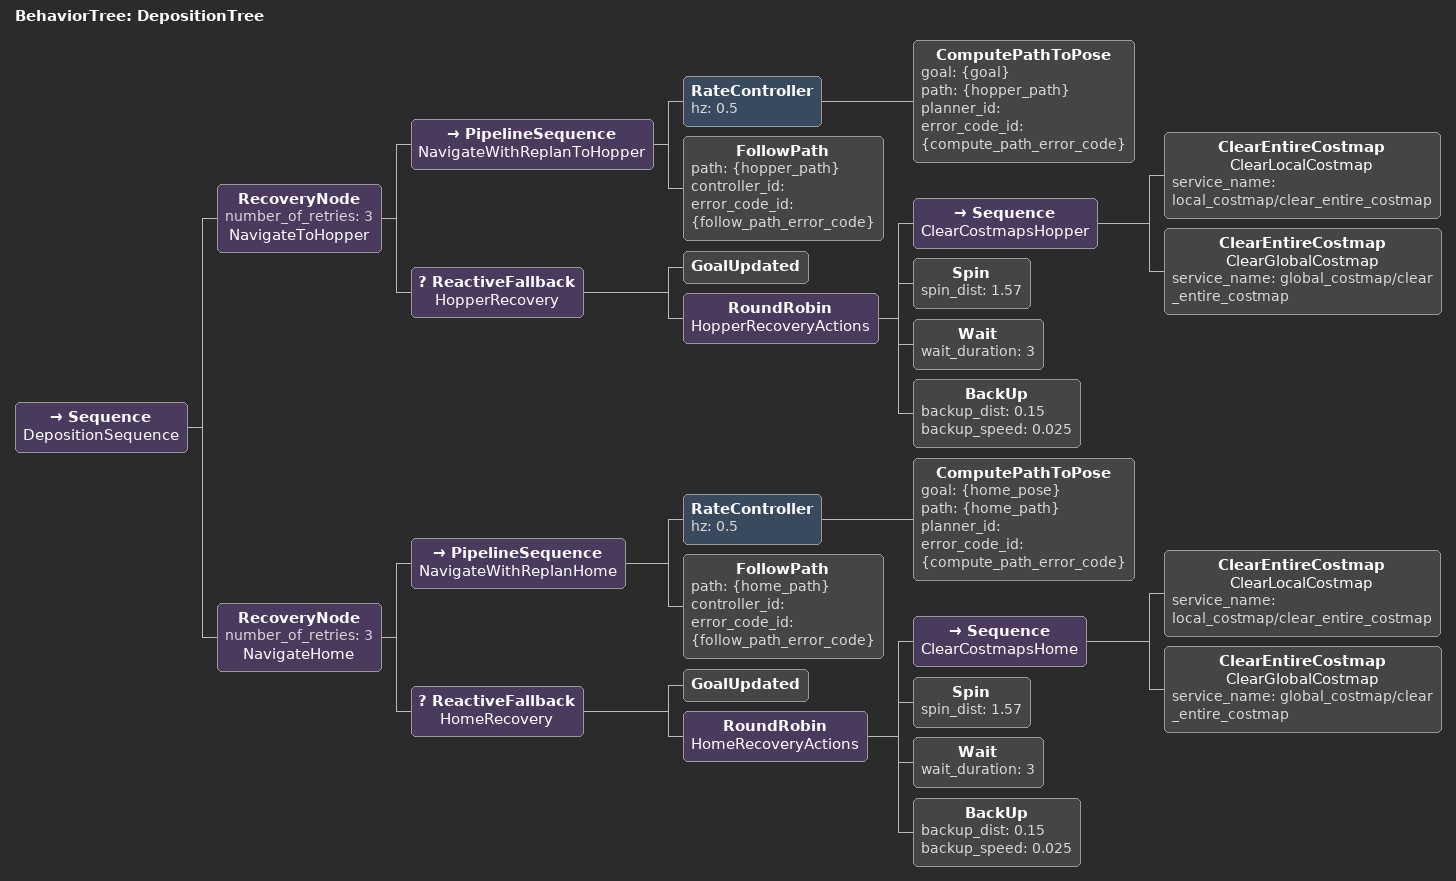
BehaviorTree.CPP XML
<?xml version="1.0"?>
<root BTCPP_format="4" main_tree_to_execute="DepositionTree">
  <BehaviorTree ID="DepositionTree">
    <Sequence name="DepositionSequence">

      <!-- Step 1: Navigate to ISRU hopper bin -->
      <RecoveryNode number_of_retries="3" name="NavigateToHopper">
        <PipelineSequence name="NavigateWithReplanToHopper">
          <RateController hz="0.5">
            <ComputePathToPose
              goal="{goal}"
              path="{hopper_path}"
              planner_id=""
              error_code_id="{compute_path_error_code}"/>
          </RateController>
          <FollowPath
            path="{hopper_path}"
            controller_id=""
            error_code_id="{follow_path_error_code}"/>
        </PipelineSequence>
        <ReactiveFallback name="HopperRecovery">
          <GoalUpdated/>
          <RoundRobin name="HopperRecoveryActions">
            <Sequence name="ClearCostmapsHopper">
              <ClearEntireCostmap
                name="ClearLocalCostmap"
                service_name="local_costmap/clear_entire_costmap"/>
              <ClearEntireCostmap
                name="ClearGlobalCostmap"
                service_name="global_costmap/clear_entire_costmap"/>
            </Sequence>
            <Spin spin_dist="1.57"/>
            <Wait wait_duration="3"/>
            <BackUp backup_dist="0.15" backup_speed="0.025"/>
          </RoundRobin>
        </ReactiveFallback>
      </RecoveryNode>

      <!-- Step 2: Navigate back home -->
      <RecoveryNode number_of_retries="3" name="NavigateHome">
        <PipelineSequence name="NavigateWithReplanHome">
          <RateController hz="0.5">
            <ComputePathToPose
              goal="{home_pose}"
              path="{home_path}"
              planner_id=""
              error_code_id="{compute_path_error_code}"/>
          </RateController>
          <FollowPath
            path="{home_path}"
            controller_id=""
            error_code_id="{follow_path_error_code}"/>
        </PipelineSequence>
        <ReactiveFallback name="HomeRecovery">
          <GoalUpdated/>
          <RoundRobin name="HomeRecoveryActions">
            <Sequence name="ClearCostmapsHome">
              <ClearEntireCostmap
                name="ClearLocalCostmap"
                service_name="local_costmap/clear_entire_costmap"/>
              <ClearEntireCostmap
                name="ClearGlobalCostmap"
                service_name="global_costmap/clear_entire_costmap"/>
            </Sequence>
            <Spin spin_dist="1.57"/>
            <Wait wait_duration="3"/>
            <BackUp backup_dist="0.15" backup_speed="0.025"/>
          </RoundRobin>
        </ReactiveFallback>
      </RecoveryNode>

    </Sequence>
  </BehaviorTree>
</root>
